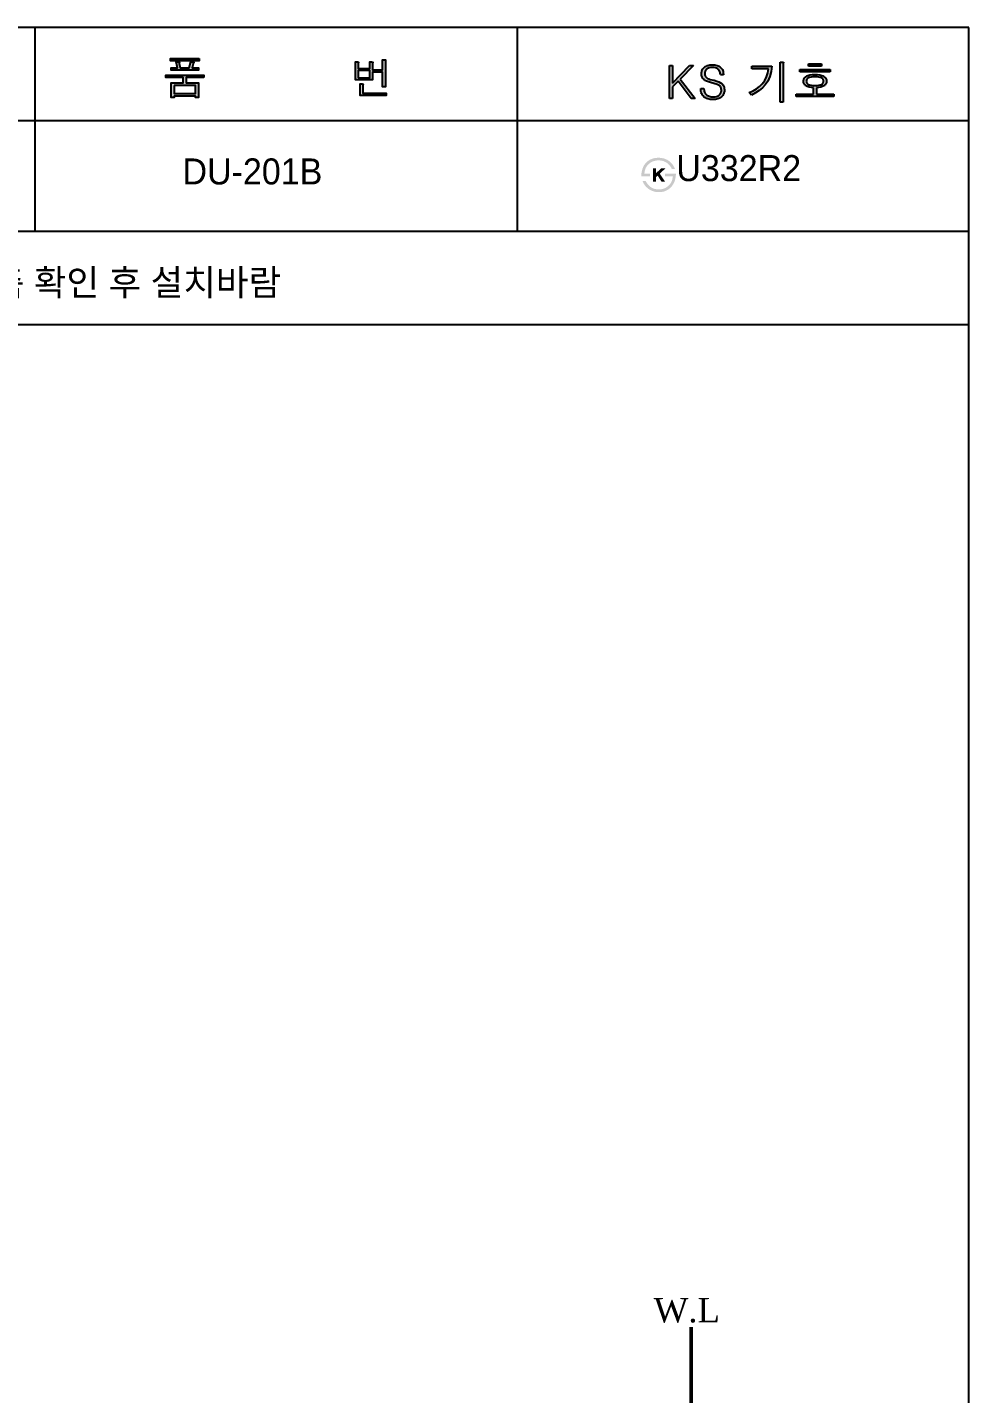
# Model space of a CAD drawing. Header units: millimetres. Extents: x 11000 to 13076, y 64 to 3232.
# Drawn here: x 12108 to 13076, y 1827 to 3232 of the extents above; entities that cross this region are included whole.
import ezdxf
from ezdxf.lldxf.tags import DXFTag

# ---------------------------------------------------------------- set-up
doc = ezdxf.new("R2010")
doc.units = ezdxf.units.MM
doc.header["$LTSCALE"] = 0.2
for name, color, linetype, lineweight in [('AM_6', 94, 'Continuous', 20), ('DIM', 3, 'Continuous', 15), ('LINE', 7, 'Continuous', 25), ('LINE @ 1', 7, 'Continuous', 25), ('Y', 235, 'Continuous', 50)]:
    doc.layers.add(name, color=color, linetype=linetype, lineweight=lineweight)
doc.layers.add('TEXT', color=7, linetype='Continuous')
doc.layers.add('YA', color=7, linetype='Continuous')
doc.styles.add('STYLE2', font='dutch.ttf', dxfattribs={"height": 25})
doc.styles.add('스타일1', font='txt.shx', dxfattribs={"bigfont": 'ghs.shx'})
tags = doc.linetypes.add('Amconstr', pattern=[9999, 9999, 0]).pattern_tags.tags
tags[6:7] = [DXFTag(74, 4), DXFTag(75, 0), DXFTag(340, '0'), DXFTag(46, 1.0), DXFTag(50, 0.0), DXFTag(44, 0.0), DXFTag(45, 0.0)]
tags[4:5] = [DXFTag(74, 4), DXFTag(75, 0), DXFTag(340, '0'), DXFTag(46, 1.0), DXFTag(50, 0.0), DXFTag(44, 0.0), DXFTag(45, 0.0)]

msp = doc.modelspace()

# ---------------------------------------------------------------- hatches: boundary and pattern name
h = msp.add_hatch(color=256)
h.dxf.hatch_style = 1
h.paths.add_polyline_path([(12768.4, 3192.9), (12771.5, 3192.9), (12771.5, 3174.9), (12789, 3192.9), (12793, 3192.9), (12779.2, 3178.8), (12794.6, 3158.9), (12790.8, 3158.9), (12777.1, 3176.7), (12771.5, 3170.9), (12771.5, 3158.9), (12768.4, 3158.9)])
h = msp.add_hatch(color=256)
h.dxf.hatch_style = 1
h.paths.add_polyline_path([(12803.8, 3169.2), (12803.9, 3167.3), (12804.1, 3166.4), (12804.4, 3165.6), (12804.7, 3164.9), (12805.1, 3164.2), (12805.6, 3163.6), (12806.2, 3163), (12806.9, 3162.5), (12807.6, 3162), (12808.4, 3161.6), (12809.2, 3161.3), (12811.1, 3160.9), (12813.3, 3160.7), (12815.2, 3160.8), (12816.8, 3161.2), (12817.6, 3161.4), (12818.3, 3161.8), (12818.9, 3162.1), (12819.5, 3162.6), (12820, 3163), (12820.5, 3163.5), (12820.9, 3164.1), (12821.2, 3164.7), (12821.4, 3165.3), (12821.6, 3166), (12821.7, 3166.7), (12821.8, 3167.4), (12821.6, 3168.9), (12821.5, 3169.6), (12821.3, 3170.2), (12821, 3170.8), (12820.7, 3171.3), (12820.3, 3171.8), (12819.9, 3172.2), (12819.4, 3172.5), (12818.9, 3172.8), (12817.5, 3173.5), (12813.8, 3174.6), (12810.6, 3175.4), (12806.4, 3176.8), (12804.8, 3177.7), (12804.2, 3178.1), (12803.6, 3178.6), (12803.1, 3179.1), (12802.6, 3179.7), (12802.2, 3180.4), (12801.9, 3181.1), (12801.6, 3181.9), (12801.4, 3182.8), (12801.3, 3184.6), (12801.3, 3185.6), (12801.5, 3186.6), (12801.7, 3187.5), (12802, 3188.3), (12802.4, 3189.1), (12803, 3189.9), (12803.6, 3190.6), (12804.2, 3191.2), (12805, 3191.8), (12805.9, 3192.3), (12806.8, 3192.8), (12807.8, 3193.1), (12810, 3193.6), (12812.5, 3193.7), (12815.1, 3193.6), (12817.3, 3193.1), (12818.3, 3192.7), (12819.2, 3192.2), (12820.1, 3191.7), (12820.9, 3191), (12821.6, 3190.3), (12822.2, 3189.6), (12822.7, 3188.7), (12823.1, 3187.8), (12823.5, 3186.8), (12823.7, 3185.8), (12824, 3183.5), (12820.7, 3183.5), (12820.5, 3185.2), (12820.4, 3185.9), (12820.1, 3186.7), (12819.8, 3187.3), (12819.4, 3188), (12819, 3188.5), (12818.5, 3189), (12817.9, 3189.5), (12817.3, 3189.9), (12816.6, 3190.2), (12815.8, 3190.5), (12814.2, 3190.9), (12812.4, 3191), (12810.6, 3190.9), (12809, 3190.6), (12808.3, 3190.3), (12807.7, 3190.1), (12807.1, 3189.7), (12806.6, 3189.3), (12806.1, 3188.9), (12805.7, 3188.4), (12805.3, 3187.9), (12805.1, 3187.3), (12804.9, 3186.7), (12804.7, 3186), (12804.6, 3185.3), (12804.6, 3184.6), (12804.7, 3183.5), (12804.8, 3182.9), (12804.9, 3182.5), (12805.1, 3182), (12805.3, 3181.6), (12805.6, 3181.2), (12805.9, 3180.8), (12806.3, 3180.5), (12806.7, 3180.2), (12807.6, 3179.6), (12808.8, 3179.2), (12810.3, 3178.7), (12814.3, 3177.8), (12816.9, 3177), (12819.1, 3176.2), (12820.9, 3175.2), (12821.7, 3174.7), (12822.3, 3174.2), (12822.9, 3173.6), (12823.4, 3172.9), (12823.9, 3172.2), (12824.2, 3171.4), (12824.5, 3170.6), (12824.7, 3169.7), (12824.9, 3167.8), (12824.8, 3166.7), (12824.7, 3165.6), (12824.4, 3164.7), (12824.1, 3163.7), (12823.7, 3162.9), (12823.1, 3162.1), (12822.5, 3161.3), (12821.8, 3160.6), (12820.9, 3160), (12820.1, 3159.5), (12819.1, 3159), (12818.1, 3158.6), (12815.8, 3158.1), (12813.3, 3158), (12810.3, 3158.1), (12807.8, 3158.7), (12806.6, 3159.1), (12805.6, 3159.6), (12804.6, 3160.1), (12803.8, 3160.8), (12803, 3161.6), (12802.4, 3162.4), (12801.8, 3163.3), (12801.3, 3164.3), (12801, 3165.3), (12800.7, 3166.5), (12800.5, 3168.9), (12800.5, 3169.2)])
h = msp.add_hatch(color=256)
h.dxf.hatch_style = 1
h.paths.add_polyline_path([(12873.7, 3192.3), (12872.8, 3186.7), (12871.4, 3181.6), (12869.4, 3177), (12866.8, 3173), (12864, 3169.9), (12860.7, 3167.2), (12856.9, 3164.7), (12852.6, 3162.6), (12850.4, 3165.1), (12854.3, 3166.8), (12857.9, 3168.8), (12861, 3171.2), (12863.8, 3174), (12866.3, 3177.5), (12868.2, 3181.2), (12869.5, 3185.3), (12870.3, 3189.7), (12852.9, 3189.7), (12852.9, 3192.3)])
h = msp.add_hatch(color=256)
h.dxf.hatch_style = 1
h.paths.add_polyline_path([(12885.7, 3196.4), (12885.7, 3196.4), (12885.7, 3196.3), (12885.7, 3196.3), (12885.7, 3196.3), (12885.7, 3196.3), (12885.7, 3196.3), (12885.7, 3196.3), (12885.7, 3196.3), (12885.7, 3196.2), (12885.7, 3196.2), (12885.7, 3196.1), (12885.7, 3196), (12885.6, 3195.8), (12885.3, 3195.4), (12885.2, 3194.8), (12885.2, 3155.1), (12882.1, 3155.1), (12882.1, 3196.5), (12884.3, 3196.5), (12885.3, 3196.5), (12885.5, 3196.4), (12885.6, 3196.4), (12885.7, 3196.4), (12885.7, 3196.4)])
h = msp.add_hatch(color=256)
h.dxf.hatch_style = 1
h.paths.add_polyline_path([(12924.7, 3194.7), (12924.7, 3192.4), (12911.3, 3192.4), (12911.3, 3194.7)])
h = msp.add_hatch(color=256)
h.dxf.hatch_style = 1
h.paths.add_polyline_path([(12925.8, 3171.4), (12926.6, 3171.8), (12927.3, 3172.2), (12927.9, 3172.7), (12928.4, 3173.2), (12928.9, 3173.7), (12929.2, 3174.3), (12929.5, 3174.9), (12929.7, 3175.5), (12929.8, 3176.1), (12929.8, 3176.8), (12929.8, 3177.6), (12929.7, 3178.3), (12929.4, 3179), (12929.1, 3179.6), (12928.7, 3180.2), (12928.2, 3180.8), (12927.6, 3181.3), (12927, 3181.8), (12926.1, 3182.2), (12925.2, 3182.6), (12923.1, 3183.3), (12920.7, 3183.7), (12918, 3183.8), (12915.2, 3183.7), (12912.8, 3183.3), (12910.7, 3182.6), (12909.8, 3182.2), (12909, 3181.8), (12908.3, 3181.3), (12907.8, 3180.8), (12907.3, 3180.2), (12906.9, 3179.6), (12906.6, 3179), (12906.4, 3178.3), (12906.2, 3177.6), (12906.2, 3176.8), (12906.2, 3176.1), (12906.3, 3175.5), (12906.5, 3174.9), (12906.8, 3174.3), (12907.1, 3173.7), (12907.6, 3173.2), (12908.1, 3172.7), (12908.6, 3172.2), (12909.3, 3171.8), (12910.1, 3171.4), (12911.9, 3170.7), (12914, 3170.2), (12916.5, 3170), (12916.5, 3163.5), (12898.5, 3163.5), (12898.5, 3161), (12937.5, 3161), (12937.5, 3163.5), (12919.6, 3163.5), (12919.6, 3170), (12921.9, 3170.2), (12924, 3170.7)])
h.paths.add_polyline_path([(12918, 3172.3), (12915.9, 3172.3), (12914.1, 3172.6), (12912.5, 3173), (12911.8, 3173.2), (12911.2, 3173.5), (12910.7, 3173.8), (12910.3, 3174.2), (12910, 3174.5), (12909.7, 3174.9), (12909.4, 3175.4), (12909.3, 3175.8), (12909.2, 3176.3), (12909.1, 3176.8), (12909.2, 3177.4), (12909.3, 3177.9), (12909.4, 3178.3), (12909.7, 3178.8), (12910, 3179.2), (12910.3, 3179.6), (12910.7, 3179.9), (12911.2, 3180.2), (12911.8, 3180.5), (12912.5, 3180.7), (12914.1, 3181.1), (12915.9, 3181.3), (12918, 3181.4), (12920.1, 3181.3), (12921.9, 3181.1), (12923.5, 3180.7), (12924.1, 3180.5), (12924.7, 3180.2), (12925.2, 3179.9), (12925.7, 3179.6), (12926, 3179.2), (12926.3, 3178.8), (12926.6, 3178.3), (12926.7, 3177.9), (12926.8, 3177.4), (12926.9, 3176.8), (12926.8, 3176.3), (12926.7, 3175.8), (12926.6, 3175.4), (12926.3, 3174.9), (12926, 3174.5), (12925.7, 3174.2), (12925.2, 3173.8), (12924.7, 3173.5), (12924.1, 3173.2), (12923.4, 3173), (12921.9, 3172.6), (12920.1, 3172.3)], flags=16)
h = msp.add_hatch(color=256)
h.dxf.hatch_style = 1
h.paths.add_polyline_path([(12933.7, 3188.8), (12933.7, 3186.4), (12902.3, 3186.4), (12902.3, 3188.8)])
at = {"layer": 'LINE @ 1', "linetype": 'Amconstr'}
h = msp.add_hatch(color=256, dxfattribs=at)
h.dxf.hatch_style = 1
h.paths.add_polyline_path([(12263.8, 3195.1), (12263.8, 3195.2), (12263.8, 3195.3), (12263.8, 3195.4), (12263.9, 3195.6), (12264, 3195.9), (12264.1, 3196.1), (12264.1, 3196.2), (12264.2, 3196.3), (12264.2, 3196.3), (12264.2, 3196.3), (12264.2, 3196.3), (12264.2, 3196.4), (12264.2, 3196.4), (12264.1, 3196.4), (12264.1, 3196.4), (12264.1, 3196.5), (12264.1, 3196.5), (12264, 3196.5), (12263.9, 3196.5), (12263.7, 3196.6), (12262.8, 3196.6), (12260.6, 3196.6), (12262, 3190.4), (12255.5, 3190.4), (12255.5, 3188), (12283.8, 3188), (12283.8, 3190.4), (12277.1, 3190.4), (12278.4, 3194.8), (12278.4, 3194.9), (12278.4, 3195.1), (12278.5, 3195.2), (12278.6, 3195.3), (12278.9, 3195.7), (12279, 3195.9), (12279.1, 3195.9), (12279.1, 3196), (12279.1, 3196), (12279.2, 3196.1), (12279.2, 3196.1), (12279.2, 3196.1), (12279.2, 3196.1), (12279.1, 3196.2), (12279.1, 3196.2), (12279.1, 3196.2), (12279.1, 3196.2), (12279, 3196.2), (12278.8, 3196.3), (12278.1, 3196.5), (12275.7, 3196.9), (12274.2, 3190.4), (12265, 3190.4)])
h.paths.add_polyline_path([(12289.1, 3183), (12250.1, 3183), (12250.1, 3180.5), (12268.1, 3180.5), (12268.1, 3175), (12255.5, 3175), (12255.5, 3160.2), (12258.6, 3160.2), (12258.6, 3161.5), (12280.7, 3161.5), (12280.7, 3160.2), (12283.8, 3160.2), (12283.8, 3175), (12271.2, 3175), (12271.2, 3180.5), (12289.1, 3180.5)])
h.paths.add_polyline_path([(12280.7, 3172.4), (12280.7, 3164.1), (12258.6, 3164.1), (12258.6, 3172.4)], flags=16)
h = msp.add_hatch(color=256, dxfattribs=at)
h.dxf.hatch_style = 1
h.paths.add_polyline_path([(12284.4, 3200.1), (12254.8, 3200.1), (12254.8, 3197.8), (12284.4, 3197.8)])
h = msp.add_hatch(color=256, dxfattribs=at)
h.dxf.hatch_style = 1
h.paths.add_polyline_path([(12462.8, 3195.1), (12462.9, 3195.5), (12463, 3195.8), (12463.1, 3196), (12463.2, 3196.1), (12463.2, 3196.2), (12463.2, 3196.2), (12463.2, 3196.3), (12463.2, 3196.3), (12463.2, 3196.3), (12463.2, 3196.3), (12463.1, 3196.4), (12463.1, 3196.4), (12463.1, 3196.4), (12463.1, 3196.4), (12463, 3196.5), (12462.8, 3196.5), (12462.7, 3196.5), (12461.9, 3196.6), (12460, 3196.6), (12460, 3189.9), (12448.1, 3189.9), (12448.1, 3195.3), (12448.2, 3195.7), (12448.4, 3196), (12448.5, 3196.1), (12448.5, 3196.2), (12448.5, 3196.3), (12448.5, 3196.3), (12448.5, 3196.3), (12448.5, 3196.4), (12448.5, 3196.4), (12448.5, 3196.4), (12448.5, 3196.4), (12448.5, 3196.4), (12448.5, 3196.5), (12448.5, 3196.5), (12448.5, 3196.5), (12448.4, 3196.5), (12448.4, 3196.5), (12448.2, 3196.5), (12447.5, 3196.6), (12445.3, 3196.6), (12445.3, 3178.2), (12462.8, 3178.2), (12462.8, 3186.2), (12473.2, 3186.2), (12473.2, 3171.1), (12476, 3171.1), (12476, 3197.4), (12476.1, 3197.8), (12476.2, 3198.1), (12476.3, 3198.3), (12476.4, 3198.4), (12476.4, 3198.5), (12476.4, 3198.6), (12476.4, 3198.6), (12476.4, 3198.6), (12476.4, 3198.6), (12476.3, 3198.7), (12476.3, 3198.7), (12476.3, 3198.7), (12476.3, 3198.7), (12476.2, 3198.7), (12476.2, 3198.8), (12476.1, 3198.8), (12475.8, 3198.8), (12475.5, 3198.8), (12473.2, 3198.8), (12473.2, 3188.6), (12462.8, 3188.6)])
h.paths.add_polyline_path([(12460, 3187.7), (12460, 3180.4), (12448.1, 3180.4), (12448.1, 3187.7)], flags=16)
h.paths.add_polyline_path([(12453.1, 3173.5), (12453, 3173.4), (12452.9, 3173.1), (12452.9, 3172.7), (12452.9, 3164.5), (12476.9, 3164.5), (12476.9, 3162.1), (12450.1, 3162.1), (12450.1, 3174), (12452.2, 3174), (12452.8, 3173.9), (12453, 3173.9), (12453.2, 3173.8), (12453.2, 3173.7), (12453.2, 3173.7)])
at = {"layer": 'TEXT'}
for points in [[(12739.5, 3079.1), (12739.5, 3079.5), (12739.5, 3080), (12739.5, 3080.4), (12739.5, 3080.9), (12739.5, 3081.3), (12739.5, 3081.7), (12739.5, 3082.2), (12739.6, 3082.6), (12739.6, 3083.1), (12739.7, 3083.5), (12739.8, 3083.9), (12739.9, 3084.4), (12739.9, 3084.8), (12740, 3085.2), (12740.2, 3085.6), (12740.3, 3086), (12740.4, 3086.5), (12740.5, 3086.9), (12740.7, 3087.3), (12740.9, 3087.7), (12741, 3088.1), (12741.2, 3088.5), (12741.4, 3088.9), (12741.6, 3089.3), (12741.8, 3089.6), (12742, 3090), (12742.2, 3090.4), (12742.5, 3090.7), (12742.7, 3091.1), (12743, 3091.4), (12743.2, 3091.8), (12743.8, 3092.4), (12744.1, 3092.8), (12744.4, 3093.1), (12744.7, 3093.4), (12745, 3093.7), (12745.3, 3094), (12745.7, 3094.3), (12746, 3094.6), (12746.4, 3094.8), (12746.7, 3095.1), (12747.1, 3095.3), (12747.5, 3095.6), (12747.8, 3095.8), (12748.2, 3096), (12748.6, 3096.2), (12749, 3096.4), (12749.5, 3096.6), (12749.9, 3096.8), (12750.4, 3097), (12750.8, 3097.1), (12751.3, 3097.3), (12751.8, 3097.4), (12752.3, 3097.6), (12752.8, 3097.7), (12753.2, 3097.8), (12753.8, 3097.8), (12754.3, 3097.9), (12754.8, 3098), (12755.3, 3098), (12755.8, 3098.1), (12756.4, 3098.1), (12756.9, 3098.1), (12757.7, 3098.1), (12758.2, 3098.1), (12758.6, 3098), (12759, 3098), (12759.4, 3098), (12759.8, 3097.9), (12760.2, 3097.8), (12760.5, 3097.8), (12760.9, 3097.7), (12761.3, 3097.6), (12761.7, 3097.5), (12762.1, 3097.5), (12762.4, 3097.4), (12762.8, 3097.2), (12763.1, 3097.1), (12763.5, 3097), (12763.8, 3096.9), (12764.2, 3096.7), (12764.5, 3096.6), (12764.9, 3096.5), (12765.2, 3096.3), (12765.5, 3096.1), (12765.9, 3096), (12766.2, 3095.8), (12766.5, 3095.6), (12766.8, 3095.4), (12767.1, 3095.2), (12767.4, 3095), (12767.7, 3094.8), (12768, 3094.6), (12768.3, 3094.4), (12768.8, 3094), (12769.2, 3093.6), (12769.7, 3093.2), (12770.1, 3092.8), (12770.5, 3092.3), (12770.9, 3091.9), (12771.3, 3091.4), (12771.6, 3090.9), (12772, 3090.4), (12772.3, 3089.9), (12772.6, 3089.4), (12772.9, 3088.8), (12773.2, 3088.3), (12773.5, 3087.7), (12773.8, 3087.1), (12774, 3086.5), (12774, 3086.5), (12770.6, 3086.5), (12770.6, 3086.5), (12770.6, 3086.7), (12770.5, 3086.9), (12770.4, 3087.1), (12770.3, 3087.2), (12770.3, 3087.4), (12770.2, 3087.6), (12770.1, 3087.8), (12770, 3088), (12769.9, 3088.2), (12769.8, 3088.4), (12769.7, 3088.6), (12769.6, 3088.7), (12769.4, 3088.9), (12769.3, 3089.1), (12769.2, 3089.3), (12769.1, 3089.5), (12768.9, 3089.6), (12768.8, 3089.8), (12768.5, 3090.2), (12768.2, 3090.5), (12767.9, 3090.8), (12767.5, 3091.2), (12767.2, 3091.5), (12766.8, 3091.9), (12766.4, 3092.2), (12766.1, 3092.4), (12765.9, 3092.6), (12765.6, 3092.7), (12765.4, 3092.9), (12765.1, 3093.1), (12764.8, 3093.3), (12764.6, 3093.4), (12764.3, 3093.6), (12764, 3093.7), (12763.7, 3093.9), (12763.5, 3094), (12763.2, 3094.1), (12762.9, 3094.2), (12762.6, 3094.3), (12762.4, 3094.5), (12762.1, 3094.6), (12761.8, 3094.7), (12761.5, 3094.7), (12761.2, 3094.8), (12760.9, 3094.9), (12760.6, 3095), (12760.3, 3095), (12760, 3095.1), (12759.7, 3095.2), (12759.4, 3095.2), (12759.1, 3095.2), (12758.8, 3095.3), (12758.5, 3095.3), (12758.2, 3095.3), (12757.8, 3095.3), (12757.5, 3095.4), (12757.2, 3095.4), (12756.8, 3095.4), (12756.5, 3095.3), (12756.1, 3095.3), (12755.7, 3095.3), (12755.3, 3095.3), (12755, 3095.2), (12754.6, 3095.2), (12754.3, 3095.1), (12753.9, 3095.1), (12753.6, 3095), (12753.2, 3094.9), (12752.9, 3094.8), (12752.6, 3094.7), (12752.2, 3094.7), (12751.9, 3094.5), (12751.6, 3094.4), (12751.3, 3094.3), (12751, 3094.2), (12750.6, 3094.1), (12750.3, 3093.9), (12750, 3093.8), (12749.7, 3093.6), (12749.5, 3093.5), (12749.2, 3093.3), (12748.9, 3093.1), (12748.6, 3092.9), (12748.3, 3092.7), (12748.1, 3092.5), (12747.8, 3092.3), (12747.5, 3092.1), (12747.3, 3091.9), (12747, 3091.7), (12746.8, 3091.4), (12746.5, 3091.2), (12746.3, 3090.9), (12746, 3090.7), (12745.8, 3090.4), (12745.6, 3090.2), (12745.4, 3089.9), (12745.2, 3089.6), (12745, 3089.4), (12744.8, 3089.1), (12744.6, 3088.8), (12744.4, 3088.5), (12744.3, 3088.2), (12744.1, 3087.9), (12743.9, 3087.6), (12743.8, 3087.3), (12743.7, 3087), (12743.5, 3086.6), (12743.4, 3086.3), (12743.3, 3086), (12743.2, 3085.6), (12743.1, 3085.3), (12743, 3085), (12742.9, 3084.6), (12742.8, 3084.3), (12742.8, 3083.9), (12742.7, 3083.5), (12742.7, 3083.2), (12742.6, 3082.8), (12742.6, 3082.4), (12742.5, 3082), (12742.5, 3081.7), (12742.5, 3081.7), (12748.2, 3081.7), (12748.2, 3081.7), (12748.2, 3081.7), (12748.2, 3079.1), (12748.2, 3079.1), (12748.2, 3079.1), (12739.5, 3079.1)], [(12774.9, 3081.7), (12774.9, 3081.2), (12774.9, 3080.7), (12774.9, 3080.2), (12774.8, 3079.7), (12774.8, 3079.3), (12774.7, 3078.8), (12774.7, 3078.3), (12774.6, 3077.9), (12774.5, 3077.4), (12774.5, 3076.9), (12774.4, 3076.5), (12774.3, 3076), (12774.1, 3075.6), (12774, 3075.1), (12773.9, 3074.7), (12773.7, 3074.3), (12773.6, 3073.8), (12773.4, 3073.4), (12773.2, 3073), (12773, 3072.6), (12772.9, 3072.2), (12772.7, 3071.8), (12772.5, 3071.4), (12772.2, 3071), (12772, 3070.7), (12771.8, 3070.3), (12771.5, 3069.9), (12771.3, 3069.6), (12771, 3069.2), (12770.8, 3068.9), (12770.5, 3068.6), (12770.2, 3068.2), (12769.9, 3067.9), (12769.6, 3067.6), (12769.3, 3067.3), (12769, 3067), (12768.7, 3066.7), (12768.3, 3066.4), (12768, 3066.2), (12767.7, 3065.9), (12767.3, 3065.7), (12767, 3065.4), (12766.6, 3065.2), (12766.2, 3065), (12765.9, 3064.8), (12765.5, 3064.6), (12765.1, 3064.4), (12764.7, 3064.2), (12764.3, 3064), (12763.9, 3063.9), (12763.5, 3063.7), (12763.1, 3063.6), (12762.7, 3063.4), (12762.3, 3063.3), (12761.8, 3063.2), (12761.4, 3063.1), (12761, 3063), (12760.5, 3062.9), (12760.1, 3062.9), (12759.7, 3062.8), (12759.2, 3062.8), (12758.8, 3062.7), (12758.3, 3062.7), (12757.9, 3062.7), (12757.1, 3062.7), (12756.4, 3062.8), (12755.7, 3062.8), (12755, 3062.9), (12754.3, 3063), (12754, 3063), (12753.7, 3063.1), (12753.3, 3063.2), (12753, 3063.2), (12752.7, 3063.3), (12752.3, 3063.4), (12752, 3063.5), (12751.7, 3063.6), (12751.4, 3063.7), (12751.1, 3063.8), (12750.8, 3063.9), (12750.5, 3064), (12750.1, 3064.2), (12749.8, 3064.3), (12749.5, 3064.4), (12749.3, 3064.6), (12749, 3064.7), (12748.7, 3064.9), (12748.4, 3065), (12748.1, 3065.2), (12747.8, 3065.4), (12747.2, 3065.7), (12746.9, 3065.9), (12746.7, 3066.1), (12746.4, 3066.3), (12746.1, 3066.6), (12745.8, 3066.8), (12745.6, 3067), (12745.3, 3067.2), (12745.1, 3067.5), (12744.8, 3067.7), (12744.6, 3067.9), (12744.3, 3068.2), (12744.1, 3068.4), (12743.8, 3068.7), (12743.6, 3069), (12743.4, 3069.2), (12743.2, 3069.5), (12743, 3069.8), (12742.8, 3070.1), (12742.6, 3070.4), (12742.4, 3070.7), (12742.2, 3071), (12742, 3071.3), (12741.8, 3071.6), (12741.6, 3071.9), (12741.4, 3072.3), (12741.3, 3072.6), (12741.1, 3072.9), (12740.8, 3073.6), (12740.5, 3074.3), (12740.5, 3074.3), (12743.7, 3074.3), (12743.7, 3074.3), (12744, 3073.9), (12744.2, 3073.4), (12744.5, 3073), (12744.8, 3072.5), (12745, 3072.1), (12745.3, 3071.7), (12745.6, 3071.3), (12745.9, 3070.9), (12746.2, 3070.6), (12746.5, 3070.2), (12746.8, 3069.9), (12747.1, 3069.6), (12747.4, 3069.3), (12747.8, 3069), (12748.1, 3068.7), (12748.4, 3068.4), (12748.7, 3068.2), (12748.9, 3068), (12749.2, 3067.8), (12749.4, 3067.7), (12749.7, 3067.5), (12750, 3067.3), (12750.2, 3067.2), (12750.5, 3067.1), (12750.8, 3066.9), (12751, 3066.8), (12751.3, 3066.7), (12751.6, 3066.5), (12751.9, 3066.4), (12752.2, 3066.3), (12752.5, 3066.2), (12752.8, 3066.1), (12753.1, 3066.1), (12753.4, 3066), (12753.7, 3065.9), (12754, 3065.8), (12754.3, 3065.8), (12754.6, 3065.7), (12754.9, 3065.7), (12755.2, 3065.7), (12755.6, 3065.6), (12755.9, 3065.6), (12756.2, 3065.6), (12756.5, 3065.6), (12756.9, 3065.6), (12757.2, 3065.6), (12757.6, 3065.6), (12758.5, 3065.6), (12758.8, 3065.6), (12759.1, 3065.6), (12759.4, 3065.7), (12759.7, 3065.7), (12760, 3065.7), (12760.3, 3065.8), (12760.6, 3065.8), (12760.8, 3065.9), (12761.1, 3066), (12761.4, 3066), (12761.7, 3066.1), (12762, 3066.2), (12762.3, 3066.3), (12762.5, 3066.4), (12762.8, 3066.5), (12763.1, 3066.6), (12763.3, 3066.7), (12763.6, 3066.8), (12763.9, 3066.9), (12764.1, 3067.1), (12764.4, 3067.2), (12764.7, 3067.3), (12764.9, 3067.5), (12765.2, 3067.7), (12765.4, 3067.8), (12765.7, 3068), (12765.9, 3068.2), (12766.2, 3068.3), (12766.4, 3068.5), (12766.7, 3068.7), (12767, 3069), (12767.2, 3069.2), (12767.5, 3069.4), (12767.8, 3069.7), (12768, 3070), (12768.3, 3070.2), (12768.5, 3070.5), (12768.7, 3070.8), (12768.9, 3071.1), (12769.1, 3071.3), (12769.3, 3071.6), (12769.5, 3071.9), (12769.7, 3072.2), (12769.9, 3072.5), (12770.1, 3072.9), (12770.2, 3073.2), (12770.4, 3073.5), (12770.5, 3073.8), (12770.7, 3074.2), (12770.8, 3074.5), (12770.9, 3074.9), (12771.1, 3075.2), (12771.2, 3075.6), (12771.3, 3075.9), (12771.4, 3076.3), (12771.4, 3076.7), (12771.5, 3077.1), (12771.6, 3077.5), (12771.7, 3077.9), (12771.7, 3078.3), (12771.8, 3078.7), (12771.8, 3079.1), (12771.8, 3079.1), (12763.6, 3079.1), (12763.6, 3079.1), (12763.6, 3079.1), (12763.6, 3081.7), (12763.6, 3081.7), (12763.6, 3081.7), (12774.9, 3081.7)], [(12754.6, 3082.4), (12759.9, 3087.2), (12764.2, 3087.2), (12758.3, 3081.7), (12763.8, 3073.5), (12760.1, 3073.5), (12756.1, 3079.8), (12754.6, 3078.4), (12754.6, 3073.5), (12751.4, 3073.5), (12751.4, 3087.3), (12754.6, 3087.3)]]:
    msp.add_hatch(color=256, dxfattribs=at).paths.add_polyline_path(points, flags=0)

# ---------------------------------------------------------------- linework, layer by layer
at = {"layer": 'LINE', "linetype": 'Amconstr'}
msp.add_line((13076.2, 64.2), (13076.2, 3232.2), dxfattribs=at)
at = {"layer": 'Y', "color": 0}
msp.add_line((12790.8, 723.3), (12790.8, 1895.2), dxfattribs=at)
at = {"layer": 'YA', "color": 7}
for p, q in [((13076.2, 3232.2), (11000.2, 3232.2)), ((12115.6, 3022.2), (12115.6, 3232.2)), ((12612.1, 3022.2), (12612.1, 3232.2)), ((12768.4, 3192.9), (12771.5, 3192.9)), ((12768.4, 3158.9), (12768.4, 3192.9)), ((12771.5, 3192.9), (12771.5, 3174.9)), ((12771.5, 3174.9), (12789, 3192.9)), ((12793, 3192.9), (12779.2, 3178.8)), ((12789, 3192.9), (12793, 3192.9)), ((12803, 3189.9), (12803.6, 3190.6)), ((12803.6, 3190.6), (12804.2, 3191.2)), ((12804.2, 3191.2), (12805, 3191.8)), ((12805, 3191.8), (12805.9, 3192.3)), ((12805.9, 3192.3), (12806.8, 3192.8)), ((12806.8, 3192.8), (12807.8, 3193.1)), ((12807.7, 3190.1), (12807.1, 3189.7)), ((12808.3, 3190.3), (12807.7, 3190.1)), ((12807.8, 3193.1), (12810, 3193.6)), ((12809, 3190.6), (12808.3, 3190.3)), ((12810.6, 3190.9), (12809, 3190.6)), ((12810, 3193.6), (12812.5, 3193.7)), ((12812.4, 3191), (12810.6, 3190.9)), ((12814.2, 3190.9), (12812.4, 3191)), ((12812.5, 3193.7), (12815.1, 3193.6)), ((12815.8, 3190.5), (12814.2, 3190.9)), ((12815.1, 3193.6), (12817.3, 3193.1)), ((12816.6, 3190.2), (12815.8, 3190.5)), ((12817.3, 3189.9), (12816.6, 3190.2)), ((12817.3, 3193.1), (12818.3, 3192.7)), ((12818.3, 3192.7), (12819.2, 3192.2)), ((12819.2, 3192.2), (12820.1, 3191.7)), ((12820.1, 3191.7), (12820.9, 3191)), ((12820.9, 3191), (12821.6, 3190.3)), ((12821.6, 3190.3), (12822.2, 3189.6)), ((12852.9, 3189.7), (12852.9, 3192.3)), ((12852.9, 3192.3), (12873.7, 3192.3)), ((12873.7, 3192.3), (12872.8, 3186.7)), ((12882.1, 3155.1), (12882.1, 3196.5)), ((12882.1, 3196.5), (12884.3, 3196.5)), ((12884.3, 3196.5), (12885.3, 3196.5)), ((12885.3, 3195.4), (12885.2, 3194.8)), ((12885.2, 3194.8), (12885.2, 3155.1)), ((12885.3, 3196.5), (12885.5, 3196.4)), ((12885.6, 3195.8), (12885.3, 3195.4)), ((12885.5, 3196.4), (12885.6, 3196.4)), ((12885.6, 3196.4), (12885.7, 3196.4)), ((12885.7, 3196), (12885.6, 3195.8)), ((12885.7, 3196.4), (12885.7, 3196.4)), ((12885.7, 3196.4), (12885.7, 3196.3)), ((12885.7, 3196.4), (12885.7, 3196.4)), ((12885.7, 3196.4), (12885.7, 3196.4)), ((12885.7, 3196.3), (12885.7, 3196.3)), ((12885.7, 3196.3), (12885.7, 3196.3)), ((12885.7, 3196.3), (12885.7, 3196.3)), ((12885.7, 3196.3), (12885.7, 3196.3)), ((12885.7, 3196.3), (12885.7, 3196.3)), ((12885.7, 3196.3), (12885.7, 3196.3)), ((12885.7, 3196.3), (12885.7, 3196.2)), ((12885.7, 3196.2), (12885.7, 3196.2)), ((12885.7, 3196.2), (12885.7, 3196.1)), ((12885.7, 3196.1), (12885.7, 3196)), ((12911.3, 3192.4), (12911.3, 3194.7)), ((12911.3, 3194.7), (12924.7, 3194.7)), ((12924.7, 3192.4), (12911.3, 3192.4)), ((12924.7, 3194.7), (12924.7, 3192.4)), ((12777.1, 3176.7), (12771.5, 3170.9)), ((12790.8, 3158.9), (12777.1, 3176.7)), ((12779.2, 3178.8), (12794.6, 3158.9)), ((12801.3, 3185.6), (12801.5, 3186.6)), ((12801.3, 3184.6), (12801.3, 3185.6)), ((12801.4, 3182.8), (12801.3, 3184.6)), ((12801.6, 3181.9), (12801.4, 3182.8)), ((12801.5, 3186.6), (12801.7, 3187.5)), ((12801.9, 3181.1), (12801.6, 3181.9)), ((12801.7, 3187.5), (12802, 3188.3)), ((12802.2, 3180.4), (12801.9, 3181.1)), ((12802, 3188.3), (12802.4, 3189.1)), ((12802.6, 3179.7), (12802.2, 3180.4)), ((12802.4, 3189.1), (12803, 3189.9)), ((12803.1, 3179.1), (12802.6, 3179.7)), ((12803.6, 3178.6), (12803.1, 3179.1)), ((12804.2, 3178.1), (12803.6, 3178.6)), ((12804.8, 3177.7), (12804.2, 3178.1)), ((12804.7, 3186), (12804.6, 3185.3)), ((12804.6, 3185.3), (12804.6, 3184.6)), ((12804.6, 3184.6), (12804.7, 3183.5)), ((12804.9, 3186.7), (12804.7, 3186)), ((12804.7, 3183.5), (12804.8, 3182.9)), ((12804.8, 3182.9), (12804.9, 3182.5)), ((12806.4, 3176.8), (12804.8, 3177.7)), ((12805.1, 3187.3), (12804.9, 3186.7)), ((12804.9, 3182.5), (12805.1, 3182)), ((12805.3, 3187.9), (12805.1, 3187.3)), ((12805.1, 3182), (12805.3, 3181.6)), ((12805.7, 3188.4), (12805.3, 3187.9)), ((12805.3, 3181.6), (12805.6, 3181.2)), ((12805.6, 3181.2), (12805.9, 3180.8)), ((12806.1, 3188.9), (12805.7, 3188.4)), ((12805.9, 3180.8), (12806.3, 3180.5)), ((12806.6, 3189.3), (12806.1, 3188.9)), ((12806.3, 3180.5), (12806.7, 3180.2)), ((12810.6, 3175.4), (12806.4, 3176.8)), ((12807.1, 3189.7), (12806.6, 3189.3)), ((12806.7, 3180.2), (12807.6, 3179.6)), ((12807.6, 3179.6), (12808.8, 3179.2)), ((12808.8, 3179.2), (12810.3, 3178.7)), ((12810.3, 3178.7), (12814.3, 3177.8)), ((12814.3, 3177.8), (12816.9, 3177)), ((12816.9, 3177), (12819.1, 3176.2)), ((12817.9, 3189.5), (12817.3, 3189.9)), ((12818.5, 3189), (12817.9, 3189.5)), ((12819, 3188.5), (12818.5, 3189)), ((12819.4, 3188), (12819, 3188.5)), ((12819.1, 3176.2), (12820.9, 3175.2)), ((12819.8, 3187.3), (12819.4, 3188)), ((12820.1, 3186.7), (12819.8, 3187.3)), ((12820.4, 3185.9), (12820.1, 3186.7)), ((12820.5, 3185.2), (12820.4, 3185.9)), ((12820.7, 3183.5), (12820.5, 3185.2)), ((12824, 3183.5), (12820.7, 3183.5)), ((12822.2, 3189.6), (12822.7, 3188.7)), ((12822.7, 3188.7), (12823.1, 3187.8)), ((12823.1, 3187.8), (12823.5, 3186.8)), ((12823.5, 3186.8), (12823.7, 3185.8)), ((12823.7, 3185.8), (12824, 3183.5)), ((12870.3, 3189.7), (12852.9, 3189.7)), ((12863.8, 3174), (12866.3, 3177.5)), ((12866.3, 3177.5), (12868.2, 3181.2)), ((12869.4, 3177), (12866.8, 3173)), ((12868.2, 3181.2), (12869.5, 3185.3)), ((12871.4, 3181.6), (12869.4, 3177)), ((12869.5, 3185.3), (12870.3, 3189.7)), ((12872.8, 3186.7), (12871.4, 3181.6)), ((12902.3, 3186.4), (12902.3, 3188.8)), ((12902.3, 3188.8), (12933.7, 3188.8)), ((12933.7, 3186.4), (12902.3, 3186.4)), ((12906.2, 3177.6), (12906.4, 3178.3)), ((12906.2, 3176.8), (12906.2, 3177.6)), ((12906.2, 3176.1), (12906.2, 3176.8)), ((12906.3, 3175.5), (12906.2, 3176.1)), ((12906.4, 3178.3), (12906.6, 3179)), ((12906.6, 3179), (12906.9, 3179.6)), ((12906.9, 3179.6), (12907.3, 3180.2)), ((12907.3, 3180.2), (12907.8, 3180.8)), ((12907.8, 3180.8), (12908.3, 3181.3)), ((12908.3, 3181.3), (12909, 3181.8)), ((12909, 3181.8), (12909.8, 3182.2)), ((12909.2, 3177.4), (12909.1, 3176.8)), ((12909.1, 3176.8), (12909.2, 3176.3)), ((12909.3, 3177.9), (12909.2, 3177.4)), ((12909.2, 3176.3), (12909.3, 3175.8)), ((12909.4, 3178.3), (12909.3, 3177.9)), ((12909.7, 3178.8), (12909.4, 3178.3)), ((12910, 3179.2), (12909.7, 3178.8)), ((12909.8, 3182.2), (12910.7, 3182.6)), ((12910.3, 3179.6), (12910, 3179.2)), ((12910.7, 3179.9), (12910.3, 3179.6)), ((12910.7, 3182.6), (12912.8, 3183.3)), ((12911.2, 3180.2), (12910.7, 3179.9)), ((12911.8, 3180.5), (12911.2, 3180.2)), ((12912.5, 3180.7), (12911.8, 3180.5)), ((12914.1, 3181.1), (12912.5, 3180.7)), ((12912.8, 3183.3), (12915.2, 3183.7)), ((12915.9, 3181.3), (12914.1, 3181.1)), ((12915.2, 3183.7), (12918, 3183.8)), ((12918, 3181.4), (12915.9, 3181.3)), ((12918, 3183.8), (12920.7, 3183.7)), ((12920.1, 3181.3), (12918, 3181.4)), ((12921.9, 3181.1), (12920.1, 3181.3)), ((12920.7, 3183.7), (12923.1, 3183.3)), ((12923.5, 3180.7), (12921.9, 3181.1)), ((12923.1, 3183.3), (12925.2, 3182.6)), ((12924.1, 3180.5), (12923.5, 3180.7)), ((12924.7, 3180.2), (12924.1, 3180.5)), ((12925.2, 3179.9), (12924.7, 3180.2)), ((12925.2, 3182.6), (12926.1, 3182.2)), ((12925.7, 3179.6), (12925.2, 3179.9)), ((12926, 3179.2), (12925.7, 3179.6)), ((12926.3, 3178.8), (12926, 3179.2)), ((12926.1, 3182.2), (12927, 3181.8)), ((12926.6, 3178.3), (12926.3, 3178.8)), ((12926.7, 3177.9), (12926.6, 3178.3)), ((12926.8, 3177.4), (12926.7, 3177.9)), ((12926.7, 3175.8), (12926.8, 3176.3)), ((12926.9, 3176.8), (12926.8, 3177.4)), ((12926.8, 3176.3), (12926.9, 3176.8)), ((12927, 3181.8), (12927.6, 3181.3)), ((12927.6, 3181.3), (12928.2, 3180.8)), ((12928.2, 3180.8), (12928.7, 3180.2)), ((12928.7, 3180.2), (12929.1, 3179.6)), ((12929.1, 3179.6), (12929.4, 3179)), ((12929.4, 3179), (12929.7, 3178.3)), ((12929.7, 3178.3), (12929.8, 3177.6)), ((12929.8, 3176.1), (12929.7, 3175.5)), ((12929.8, 3177.6), (12929.8, 3176.8)), ((12929.8, 3176.8), (12929.8, 3176.1)), ((12933.7, 3188.8), (12933.7, 3186.4)), ((12771.5, 3170.9), (12771.5, 3158.9)), ((12800.5, 3168.9), (12800.5, 3169.2)), ((12800.5, 3169.2), (12803.8, 3169.2)), ((12800.7, 3166.5), (12800.5, 3168.9)), ((12801, 3165.3), (12800.7, 3166.5)), ((12801.3, 3164.3), (12801, 3165.3)), ((12801.8, 3163.3), (12801.3, 3164.3)), ((12802.4, 3162.4), (12801.8, 3163.3)), ((12803, 3161.6), (12802.4, 3162.4)), ((12803.8, 3169.2), (12803.9, 3167.3)), ((12803.9, 3167.3), (12804.1, 3166.4)), ((12804.1, 3166.4), (12804.4, 3165.6)), ((12804.4, 3165.6), (12804.7, 3164.9)), ((12804.7, 3164.9), (12805.1, 3164.2)), ((12805.1, 3164.2), (12805.6, 3163.6)), ((12805.6, 3163.6), (12806.2, 3163)), ((12806.2, 3163), (12806.9, 3162.5)), ((12806.9, 3162.5), (12807.6, 3162)), ((12807.6, 3162), (12808.4, 3161.6)), ((12813.8, 3174.6), (12810.6, 3175.4)), ((12817.5, 3173.5), (12813.8, 3174.6)), ((12818.9, 3172.8), (12817.5, 3173.5)), ((12818.3, 3161.8), (12818.9, 3162.1)), ((12819.4, 3172.5), (12818.9, 3172.8)), ((12818.9, 3162.1), (12819.5, 3162.6)), ((12819.9, 3172.2), (12819.4, 3172.5)), ((12819.5, 3162.6), (12820, 3163)), ((12820.3, 3171.8), (12819.9, 3172.2)), ((12820, 3163), (12820.5, 3163.5)), ((12820.7, 3171.3), (12820.3, 3171.8)), ((12820.5, 3163.5), (12820.9, 3164.1)), ((12821, 3170.8), (12820.7, 3171.3)), ((12820.9, 3175.2), (12821.7, 3174.7)), ((12820.9, 3164.1), (12821.2, 3164.7)), ((12821.3, 3170.2), (12821, 3170.8)), ((12821.2, 3164.7), (12821.4, 3165.3)), ((12821.5, 3169.6), (12821.3, 3170.2)), ((12821.4, 3165.3), (12821.6, 3166)), ((12821.6, 3168.9), (12821.5, 3169.6)), ((12821.8, 3167.4), (12821.6, 3168.9)), ((12821.6, 3166), (12821.7, 3166.7)), ((12821.7, 3174.7), (12822.3, 3174.2)), ((12821.7, 3166.7), (12821.8, 3167.4)), ((12822.3, 3174.2), (12822.9, 3173.6)), ((12823.1, 3162.1), (12822.5, 3161.3)), ((12822.9, 3173.6), (12823.4, 3172.9)), ((12823.7, 3162.9), (12823.1, 3162.1)), ((12823.4, 3172.9), (12823.9, 3172.2)), ((12824.1, 3163.7), (12823.7, 3162.9)), ((12823.9, 3172.2), (12824.2, 3171.4)), ((12824.4, 3164.7), (12824.1, 3163.7)), ((12824.2, 3171.4), (12824.5, 3170.6)), ((12824.7, 3165.6), (12824.4, 3164.7)), ((12824.5, 3170.6), (12824.7, 3169.7)), ((12824.7, 3169.7), (12824.9, 3167.8)), ((12824.8, 3166.7), (12824.7, 3165.6)), ((12824.9, 3167.8), (12824.8, 3166.7)), ((12850.4, 3165.1), (12854.3, 3166.8)), ((12852.6, 3162.6), (12850.4, 3165.1)), ((12856.9, 3164.7), (12852.6, 3162.6)), ((12854.3, 3166.8), (12857.9, 3168.8)), ((12860.7, 3167.2), (12856.9, 3164.7)), ((12857.9, 3168.8), (12861, 3171.2)), ((12864, 3169.9), (12860.7, 3167.2)), ((12861, 3171.2), (12863.8, 3174)), ((12866.8, 3173), (12864, 3169.9)), ((12898.5, 3161), (12898.5, 3163.5)), ((12898.5, 3163.5), (12916.5, 3163.5)), ((12906.5, 3174.9), (12906.3, 3175.5)), ((12906.8, 3174.3), (12906.5, 3174.9)), ((12907.1, 3173.7), (12906.8, 3174.3)), ((12907.6, 3173.2), (12907.1, 3173.7)), ((12908.1, 3172.7), (12907.6, 3173.2)), ((12908.6, 3172.2), (12908.1, 3172.7)), ((12909.3, 3171.8), (12908.6, 3172.2)), ((12909.3, 3175.8), (12909.4, 3175.4)), ((12910.1, 3171.4), (12909.3, 3171.8)), ((12909.4, 3175.4), (12909.7, 3174.9)), ((12909.7, 3174.9), (12910, 3174.5)), ((12910, 3174.5), (12910.3, 3174.2)), ((12911.9, 3170.7), (12910.1, 3171.4)), ((12910.3, 3174.2), (12910.7, 3173.8)), ((12910.7, 3173.8), (12911.2, 3173.5)), ((12911.2, 3173.5), (12911.8, 3173.2)), ((12911.8, 3173.2), (12912.5, 3173)), ((12914, 3170.2), (12911.9, 3170.7)), ((12912.5, 3173), (12914.1, 3172.6)), ((12916.5, 3170), (12914, 3170.2)), ((12914.1, 3172.6), (12915.9, 3172.3)), ((12915.9, 3172.3), (12918, 3172.3)), ((12916.5, 3163.5), (12916.5, 3170)), ((12918, 3172.3), (12920.1, 3172.3)), ((12921.9, 3170.2), (12919.6, 3170)), ((12919.6, 3170), (12919.6, 3163.5)), ((12919.6, 3163.5), (12937.5, 3163.5)), ((12920.1, 3172.3), (12921.9, 3172.6)), ((12921.9, 3172.6), (12923.4, 3173)), ((12924, 3170.7), (12921.9, 3170.2)), ((12923.4, 3173), (12924.1, 3173.2)), ((12925.8, 3171.4), (12924, 3170.7)), ((12924.1, 3173.2), (12924.7, 3173.5)), ((12924.7, 3173.5), (12925.2, 3173.8)), ((12925.2, 3173.8), (12925.7, 3174.2)), ((12925.7, 3174.2), (12926, 3174.5)), ((12926.6, 3171.8), (12925.8, 3171.4)), ((12926, 3174.5), (12926.3, 3174.9)), ((12926.3, 3174.9), (12926.6, 3175.4)), ((12926.6, 3175.4), (12926.7, 3175.8)), ((12927.3, 3172.2), (12926.6, 3171.8)), ((12927.9, 3172.7), (12927.3, 3172.2)), ((12928.4, 3173.2), (12927.9, 3172.7)), ((12928.9, 3173.7), (12928.4, 3173.2)), ((12929.2, 3174.3), (12928.9, 3173.7)), ((12929.5, 3174.9), (12929.2, 3174.3)), ((12929.7, 3175.5), (12929.5, 3174.9)), ((12937.5, 3163.5), (12937.5, 3161)), ((12771.5, 3158.9), (12768.4, 3158.9)), ((12794.6, 3158.9), (12790.8, 3158.9)), ((12803.8, 3160.8), (12803, 3161.6)), ((12804.6, 3160.1), (12803.8, 3160.8)), ((12805.6, 3159.6), (12804.6, 3160.1)), ((12806.6, 3159.1), (12805.6, 3159.6)), ((12807.8, 3158.7), (12806.6, 3159.1)), ((12810.3, 3158.1), (12807.8, 3158.7)), ((12808.4, 3161.6), (12809.2, 3161.3)), ((12809.2, 3161.3), (12811.1, 3160.9)), ((12813.3, 3158), (12810.3, 3158.1)), ((12811.1, 3160.9), (12813.3, 3160.7)), ((12813.3, 3160.7), (12815.2, 3160.8)), ((12815.8, 3158.1), (12813.3, 3158)), ((12815.2, 3160.8), (12816.8, 3161.2)), ((12818.1, 3158.6), (12815.8, 3158.1)), ((12816.8, 3161.2), (12817.6, 3161.4)), ((12817.6, 3161.4), (12818.3, 3161.8)), ((12819.1, 3159), (12818.1, 3158.6)), ((12820.1, 3159.5), (12819.1, 3159)), ((12820.9, 3160), (12820.1, 3159.5)), ((12821.8, 3160.6), (12820.9, 3160)), ((12822.5, 3161.3), (12821.8, 3160.6)), ((12885.2, 3155.1), (12882.1, 3155.1)), ((12937.5, 3161), (12898.5, 3161)), ((13076.2, 3136.2), (11394.6, 3136.2)), ((13076.2, 3022.2), (11000.2, 3022.2)), ((13076.2, 2926.2), (11000.2, 2926.2)), ((13076.2, 2926.2), (11000.2, 2926.2))]:
    msp.add_line(p, q, dxfattribs=at)
for points in [[(12284.4, 3200.1), (12284.4, 3197.8), (12254.8, 3197.8), (12254.8, 3200.1), (12284.4, 3200.1)], [(12264.1, 3196.5), (12264.1, 3196.4), (12264.1, 3196.4), (12264.2, 3196.4), (12264.2, 3196.4), (12264.2, 3196.3), (12264.2, 3196.3), (12264.2, 3196.3), (12264.2, 3196.3), (12264.1, 3196.2), (12264.1, 3196.1), (12264, 3195.9), (12263.9, 3195.6), (12263.8, 3195.4), (12263.8, 3195.3), (12263.8, 3195.2), (12263.8, 3195.1), (12265, 3190.4), (12274.2, 3190.4), (12275.7, 3196.9), (12278.1, 3196.5), (12278.8, 3196.3), (12279, 3196.2), (12279.1, 3196.2), (12279.1, 3196.2), (12279.1, 3196.2), (12279.1, 3196.2), (12279.2, 3196.1), (12279.2, 3196.1), (12279.2, 3196.1), (12279.2, 3196.1), (12279.1, 3196), (12279.1, 3196), (12279.1, 3195.9), (12279, 3195.9), (12278.9, 3195.7), (12278.6, 3195.3), (12278.5, 3195.2), (12278.4, 3195.1), (12278.4, 3194.9), (12278.4, 3194.8), (12277.1, 3190.4), (12283.8, 3190.4), (12283.8, 3188), (12255.5, 3188), (12255.5, 3190.4), (12262, 3190.4), (12260.6, 3196.6), (12262.8, 3196.6), (12263.7, 3196.6), (12263.9, 3196.5), (12264, 3196.5), (12264.1, 3196.5), (12264.1, 3196.5)], [(12448.5, 3196.5), (12448.5, 3196.4), (12448.5, 3196.4), (12448.5, 3196.4), (12448.5, 3196.4), (12448.5, 3196.4), (12448.5, 3196.3), (12448.5, 3196.3), (12448.5, 3196.3), (12448.5, 3196.2), (12448.5, 3196.1), (12448.4, 3196), (12448.2, 3195.7), (12448.1, 3195.3), (12448.1, 3189.9), (12460, 3189.9), (12460, 3196.6), (12461.9, 3196.6), (12462.7, 3196.5), (12462.8, 3196.5), (12463, 3196.5), (12463.1, 3196.4), (12463.1, 3196.4), (12463.1, 3196.4), (12463.1, 3196.4), (12463.2, 3196.3), (12463.2, 3196.3), (12463.2, 3196.3), (12463.2, 3196.3), (12463.2, 3196.2), (12463.2, 3196.2), (12463.2, 3196.1), (12463.1, 3196), (12463, 3195.8), (12462.9, 3195.5), (12462.8, 3195.1), (12462.8, 3188.6), (12473.2, 3188.6), (12473.2, 3198.8), (12475.5, 3198.8), (12475.8, 3198.8), (12476.1, 3198.8), (12476.2, 3198.8), (12476.2, 3198.7), (12476.3, 3198.7), (12476.3, 3198.7), (12476.3, 3198.7), (12476.3, 3198.7), (12476.3, 3198.6), (12476.3, 3198.6), (12476.4, 3198.6), (12476.4, 3198.6), (12476.4, 3198.6), (12476.4, 3198.6), (12476.4, 3198.5), (12476.4, 3198.4), (12476.3, 3198.3), (12476.2, 3198.1), (12476.1, 3197.8), (12476, 3197.4), (12476, 3171.1), (12473.2, 3171.1), (12473.2, 3186.2), (12462.8, 3186.2), (12462.8, 3178.2), (12445.3, 3178.2), (12445.3, 3196.6), (12447.5, 3196.6), (12448.2, 3196.5), (12448.4, 3196.5), (12448.4, 3196.5), (12448.5, 3196.5), (12448.5, 3196.5), (12448.5, 3196.5)], [(12448.1, 3180.4), (12460, 3180.4), (12460, 3187.7), (12448.1, 3187.7), (12448.1, 3180.4)], [(12258.6, 3172.4), (12258.6, 3164.1), (12280.7, 3164.1), (12280.7, 3172.4), (12258.6, 3172.4)], [(12453.2, 3173.8), (12453.2, 3173.8), (12453.2, 3173.8), (12453.2, 3173.8), (12453.2, 3173.8), (12453.2, 3173.7), (12453.2, 3173.7), (12453.2, 3173.7), (12453.1, 3173.5), (12453, 3173.4), (12452.9, 3173.1), (12452.9, 3172.7), (12452.9, 3164.5), (12476.9, 3164.5), (12476.9, 3162.1), (12450.1, 3162.1), (12450.1, 3174), (12452.2, 3174), (12452.8, 3173.9), (12452.9, 3173.9), (12453, 3173.9), (12453.1, 3173.9), (12453.1, 3173.8), (12453.2, 3173.8)]]:
    msp.add_lwpolyline(points, dxfattribs=at)
msp.add_lwpolyline([(12289.1, 3180.5), (12271.2, 3180.5), (12271.2, 3175), (12283.8, 3175), (12283.8, 3160.2), (12280.7, 3160.2), (12280.7, 3161.5), (12258.6, 3161.5), (12258.6, 3160.2), (12255.5, 3160.2), (12255.5, 3175), (12268.1, 3175), (12268.1, 3180.5), (12250.1, 3180.5), (12250.1, 3183), (12289.1, 3183), (12289.1, 3180.5)], close=True, dxfattribs=at)

# ---------------------------------------------------------------- texts
at = {"layer": 'AM_6', "color": 0, "insert": (12752.1, 1925.3), "char_height": 25, "width": 105.547, "attachment_point": 1, "style": 'STYLE2'}
msp.add_mtext('W.L', dxfattribs=at)
at = {"layer": 'DIM', "color": 0, "char_height": 33.819, "width": 702.697, "attachment_point": 1, "style": '스타일1'}
for s, insert in [('{\\fGulim|b0|i0|c129|p50;   \\H0.79087x;DU-201B}', (12230.4, 3097.4)), ('{\\fGulim|b0|i0|c129|p50;   \\H0.79087x;U332R2}', (12738.5, 3100.8))]:
    msp.add_mtext(s, dxfattribs=dict(at, insert=insert))
at = {"layer": 'DIM', "color": 0, "insert": (11519, 2983.2), "char_height": 26.746, "attachment_point": 1, "style": '스타일1'}
msp.add_mtext('{\\fGulim|b0|i0|c129|p50;도면은 참고치수로 시공시  반드시 실측 확인 후 설치바람 }', dxfattribs=at)

doc.saveas('drawing.dxf')
